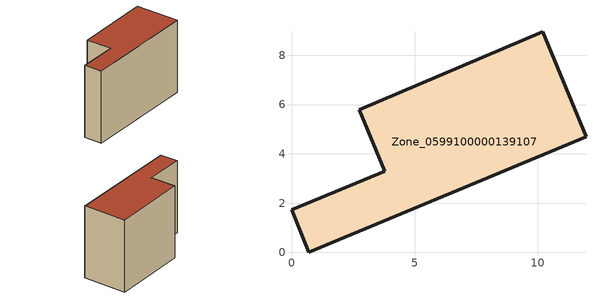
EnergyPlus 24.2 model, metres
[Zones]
Zone_0599100000139107
 floor ground (C_G): 0,1.73 3.78,3.29 2.75,5.79 10.2,8.96 11.95,4.7 0.71,0 z0
 wall outside (C_F): 3.78,3.29 0,1.73 0.71,0 11.95,4.7 10.2,8.96 2.75,5.79 3.78,3.29 z0:7.72
 roof outside (C_R): 10.2,8.96 2.75,5.79 3.78,3.29 0,1.73 0.71,0 11.95,4.7 z7.72
[BUILDING]
Pand.0599100000139107: North Axis=0; Terrain=City; Loads Convergence Tolerance Value=0.04; Temperature Convergence Tolerance Value=0.4; Solar Distribution=FullExterior; Maximum Number of Warmup Days=25; Minimum Number of Warmup Days=1
[Site:Location]
Rotterdam.The.Hague.AP_ZH_NLD Design_Conditions: Latitude=51.96; Longitude=4.45; Time Zone=1; Elevation=-4.5
[SITE:GROUNDTEMPERATURE:BUILDINGSURFACE]
18, 18, 18, 18, 18, 18, 18, 18, 18, 18, 18, 18
[MATERIAL] Thermal Absorptance=0.9; Solar Absorptance=0.7; Visible Absorptance=0.7
Name | Roughness | Thickness | Conductivity | Density | Specific Heat
G.TI.1946 | MediumSmooth | 0.15 | 1 | 540 | 1210
F.TI.1946 | Rough | 0.3 | 0.857143 | 1920 | 840
R.TI.1946 | MediumRough | 0.2 | 0.1 | 1500 | 1000
[CONSTRUCTION]
C_G: G.TI.1946
C_F: F.TI.1946
C_R: R.TI.1946
[ZONE]
Zone_0599100000139107: Type=1; Multiplier=1; Ceiling Height=Autocalculate; Volume=Autocalculate; Floor Area=autocalculate; Part of Total Floor Area=Yes
[ZONEINFILTRATION:DESIGNFLOWRATE]
Infil_Zone_0599100000139107: Zone or ZoneList or Space or SpaceList=Zone_0599100000139107; Schedule=AlwaysOn; Design Flow Rate Calculation Method=Flow/Area; Flow Rate per Floor Area=0.003; Constant Term Coefficient=1; Temperature Term Coefficient=0; Velocity Term Coefficient=0; Velocity Squared Term Coefficient=0
[HVACTEMPLATE:ZONE:IDEALLOADSAIRSYSTEM]
Zone_0599100000139107: Maximum Heating Supply Air Temperature=50; Minimum Cooling Supply Air Temperature=13; Maximum Heating Supply Air Humidity Ratio=0.0156; Minimum Cooling Supply Air Humidity Ratio=0.0077; Heating Limit=NoLimit; Cooling Limit=NoLimit; Dehumidification Control Type=ConstantSensibleHeatRatio; Cooling Sensible Heat Ratio=0.7; Dehumidification Setpoint=60; Humidification Control Type=None; Humidification Setpoint=30; Outdoor Air Method=None; Outdoor Air Flow Rate per Person=0.00944; Outdoor Air Flow Rate per Zone Floor Area=0; Outdoor Air Flow Rate per Zone=0; Demand Controlled Ventilation Type=None; Outdoor Air Economizer Type=NoEconomizer; Heat Recovery Type=None; Sensible Heat Recovery Effectiveness=0.7; Latent Heat Recovery Effectiveness=0.65
[ZONECONTROL:THERMOSTAT]
ThermostatControl_Zone_0599100000139107: Zone or ZoneList=Zone_0599100000139107; Control Type Schedule=DualSetpointControlType; Control 1=Thermostat_Zone_0599100000139107; Temperature Difference Between Cutout And Setpoint=0
[THERMOSTATSETPOINT:DUALSETPOINT]
Thermostat_Zone_0599100000139107: Heating Setpoint Temperature Schedule=HeatingSetpoint_Zone_0599100000139107; Cooling Setpoint Temperature Schedule=CoolingSetpoint_Zone_0599100000139107
[SCHEDULE:COMPACT]
HeatingSetpoint_Zone_0599100000139107: Through: 12/31, For: AllDays, Until: 24:00, 21
CoolingSetpoint_Zone_0599100000139107: Through: 12/31, For: AllDays, Until: 24:00, 24
DualSetpointControlType: Through: 12/31, For: AllDays, Until: 24:00, 4
AlwaysOn: Through: 12/31, For: AllDays, Until: 24:00, 1
